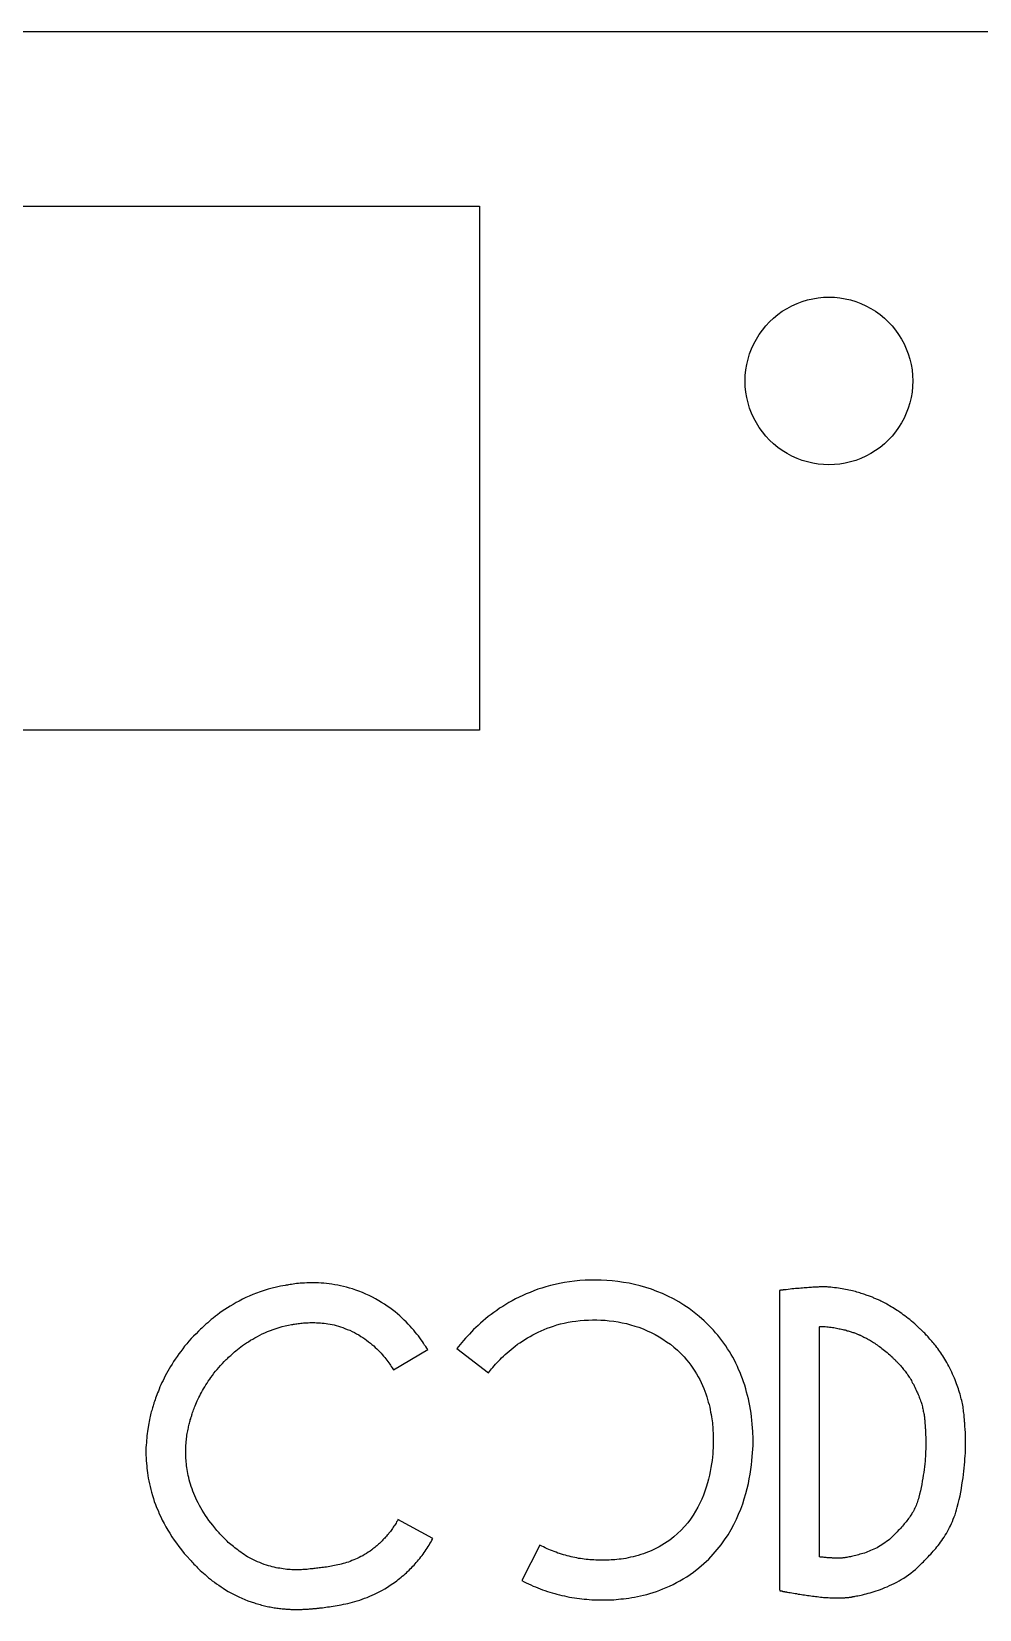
# Model space of a CAD drawing. Extents: x 22 to 393, y -202 to -22.
# Drawn here: x 358.58 to 372.15, y -44.73 to -22.15 of the extents above; entities that cross this region are included whole.
import ezdxf

# ---------------------------------------------------------------- set-up
doc = ezdxf.new("R2010")
doc.units = 0
doc.layers.get('0').update_dxf_attribs({"linetype": 'CONTINUOUS'})

msp = doc.modelspace()

# ---------------------------------------------------------------- linework, layer by layer
at = {"color": 7}
for points in [[(27.49804, -22.147459), (387.49986, -22.147459)], [(304.99812, -24.646819), (364.998, -24.646819)], [(364.998, -24.646819), (364.998, -32.147439)], [(364.998, -32.147439), (304.99812, -32.147439)], [(362.21162, -40.095099), (362.14812, -40.105259), (362.08716, -40.120499), (362.0262, -40.133199), (361.96778, -40.150979), (361.9119, -40.168759), (361.85602, -40.186539), (361.80268, -40.206859), (361.74934, -40.227179), (361.69854, -40.247499), (361.65028, -40.270359), (361.60202, -40.293219), (361.5563, -40.318619), (361.51058, -40.341479), (361.4674, -40.366879), (361.42676, -40.389739), (361.38866, -40.415139), (361.35056, -40.440539), (361.31246, -40.465939), (361.27944, -40.488799), (361.24388, -40.514199), (361.2134, -40.537059), (361.18292, -40.562459), (361.15498, -40.585319), (361.12958, -40.608179), (361.10418, -40.628499), (361.07878, -40.648819), (361.05846, -40.669139), (361.03814, -40.686919), (361.02036, -40.704699), (361.00258, -40.722479), (360.98734, -40.735179), (360.9721, -40.750419)], [(363.26826, -40.178919), (363.22508, -40.161139), (363.17936, -40.145899), (363.13618, -40.133199), (363.093, -40.120499), (363.04982, -40.110339), (363.00664, -40.100179), (362.966, -40.092559), (362.92282, -40.084939), (362.88218, -40.077319), (362.84408, -40.072239), (362.80344, -40.067159), (362.76534, -40.064619), (362.72724, -40.062079), (362.69168, -40.059539), (362.65358, -40.059539), (362.62056, -40.056999), (362.585, -40.056999), (362.55198, -40.059539), (362.5215, -40.059539), (362.48848, -40.062079), (362.46054, -40.062079), (362.43006, -40.064619), (362.40212, -40.067159), (362.37672, -40.069699), (362.35132, -40.074779), (362.32592, -40.077319), (362.30306, -40.079859), (362.28274, -40.082399), (362.26242, -40.084939), (362.24464, -40.090019), (362.22686, -40.092559), (362.21162, -40.095099)], [(364.25378, -41.014579), (364.24108, -40.994259), (364.22584, -40.971399), (364.2106, -40.948539), (364.19536, -40.923139), (364.17758, -40.897739), (364.1598, -40.872339), (364.14202, -40.846939), (364.1217, -40.818999), (364.09884, -40.791059), (364.07598, -40.763119), (364.05312, -40.735179), (364.02772, -40.707239), (364.00232, -40.676759), (363.97438, -40.648819), (363.94644, -40.618339), (363.91596, -40.590399), (363.88548, -40.559919), (363.855, -40.531979), (363.81944, -40.504039), (363.78642, -40.473559), (363.75086, -40.445619), (363.71276, -40.417679), (363.67466, -40.392279), (363.63402, -40.364339), (363.59338, -40.338939), (363.55274, -40.313539), (363.50702, -40.288139), (363.46384, -40.262739), (363.41558, -40.239879), (363.36986, -40.219559), (363.31906, -40.196699), (363.26826, -40.178919)], [(365.94542, -40.115419), (365.887, -40.133199), (365.83112, -40.150979), (365.77524, -40.171299), (365.71936, -40.194159), (365.66602, -40.214479), (365.61522, -40.237339), (365.56442, -40.262739), (365.51362, -40.288139), (365.46536, -40.313539), (365.4171, -40.338939), (365.37138, -40.366879), (365.3282, -40.394819), (365.28248, -40.422759), (365.24184, -40.453239), (365.19866, -40.481179), (365.16056, -40.511659), (365.11992, -40.542139), (365.08182, -40.572619), (365.04626, -40.603099), (365.0107, -40.633579), (364.97768, -40.666599), (364.94212, -40.697079), (364.91164, -40.727559), (364.88116, -40.760579), (364.85068, -40.791059), (364.82274, -40.821539), (364.7948, -40.852019), (364.76686, -40.882499), (364.74146, -40.912979), (364.7186, -40.940919), (364.6932, -40.971399), (364.67288, -40.999339)], [(368.34572, -40.737719), (368.27968, -40.666599), (368.2111, -40.600559), (368.13998, -40.539599), (368.06886, -40.481179), (367.99774, -40.427839), (367.92154, -40.377039), (367.84788, -40.331319), (367.77168, -40.288139), (367.69294, -40.250039), (367.6142, -40.211939), (367.53546, -40.181459), (367.45672, -40.150979), (367.37798, -40.125579), (367.2967, -40.102719), (367.21542, -40.082399), (367.13668, -40.064619), (367.0554, -40.051919), (366.97666, -40.039219), (366.89538, -40.031599), (366.81664, -40.023979), (366.7379, -40.021439), (366.65916, -40.018899), (366.58296, -40.018899), (366.50676, -40.021439), (366.43056, -40.026519), (366.3569, -40.034139), (366.28578, -40.044299), (366.21466, -40.054459), (366.14354, -40.067159), (366.0775, -40.082399), (366.01146, -40.097639), (365.94542, -40.115419)], [(369.99672, -40.117959), (369.98656, -40.117959), (369.97386, -40.115419), (369.96116, -40.115419), (369.94846, -40.115419), (369.93576, -40.115419), (369.92306, -40.115419), (369.90782, -40.115419), (369.89258, -40.115419), (369.87734, -40.115419), (369.85956, -40.115419), (369.84432, -40.117959), (369.82654, -40.117959), (369.80876, -40.117959), (369.79098, -40.120499), (369.77066, -40.120499), (369.75034, -40.123039), (369.73002, -40.123039), (369.7097, -40.125579), (369.68938, -40.128119), (369.66652, -40.128119), (369.64366, -40.130659), (369.6208, -40.133199), (369.59794, -40.135739), (369.57254, -40.138279), (369.54714, -40.138279), (369.52174, -40.140819), (369.49634, -40.143359), (369.4684, -40.145899), (369.443, -40.148439), (369.41506, -40.153519), (369.38712, -40.156059), (369.35664, -40.158599), (369.3541, -40.158599), (369.35156, -40.158599), (369.34902, -40.158599), (369.34394, -40.158599), (369.3414, -40.161139), (369.33886, -40.161139), (369.33632, -40.161139), (369.33378, -40.161139), (369.33124, -40.161139), (369.3287, -40.161139), (369.32616, -40.161139), (369.32616, -40.161139), (369.32362, -40.163679), (369.32108, -40.163679), (369.31854, -40.163679), (369.316, -40.163679), (369.316, -40.163679), (369.31346, -40.163679), (369.31092, -40.163679), (369.31092, -40.163679), (369.30838, -40.163679), (369.30584, -40.163679), (369.30584, -40.163679), (369.3033, -40.166219), (369.3033, -40.166219), (369.30076, -40.166219), (369.30076, -40.166219), (369.29822, -40.166219), (369.29568, -40.166219), (369.29568, -40.166219), (369.29314, -40.166219), (369.29314, -40.166219)], [(369.29314, -40.166219), (369.29314, -40.371959)], [(370.65712, -40.280519), (370.64442, -40.275439), (370.63426, -40.270359), (370.62156, -40.265279), (370.60886, -40.260199), (370.59362, -40.255119), (370.58092, -40.250039), (370.56568, -40.242419), (370.5479, -40.237339), (370.53266, -40.232259), (370.51488, -40.227179), (370.4971, -40.219559), (370.47932, -40.214479), (370.459, -40.209399), (370.44122, -40.201779), (370.4209, -40.196699), (370.40058, -40.191619), (370.37772, -40.183999), (370.3574, -40.178919), (370.33454, -40.173839), (370.31168, -40.168759), (370.28628, -40.163679), (370.26342, -40.158599), (370.23802, -40.153519), (370.21262, -40.148439), (370.18722, -40.143359), (370.16182, -40.138279), (370.13642, -40.135739), (370.10848, -40.130659), (370.08054, -40.128119), (370.0526, -40.123039), (370.02466, -40.120499), (369.99672, -40.117959)], [(369.29314, -40.371959), (369.29314, -44.448659)], [(371.30228, -40.714859), (371.27688, -40.691999), (371.25148, -40.669139), (371.22862, -40.646279), (371.20322, -40.625959), (371.18036, -40.605639), (371.1575, -40.585319), (371.1321, -40.567539), (371.10924, -40.549759), (371.08638, -40.531979), (371.06352, -40.514199), (371.04066, -40.498959), (371.0178, -40.481179), (370.99494, -40.465939), (370.97462, -40.453239), (370.95176, -40.437999), (370.93144, -40.425299), (370.90858, -40.412599), (370.88826, -40.399899), (370.86794, -40.387199), (370.85016, -40.377039), (370.82984, -40.364339), (370.81206, -40.354179), (370.79428, -40.346559), (370.7765, -40.336399), (370.75872, -40.326239), (370.74094, -40.318619), (370.7257, -40.310999), (370.71046, -40.303379), (370.69522, -40.298299), (370.68252, -40.290679), (370.66982, -40.285599), (370.65712, -40.280519)], [(361.36834, -41.156819), (361.38104, -41.146659), (361.3912, -41.136499), (361.4039, -41.123799), (361.41914, -41.108559), (361.43438, -41.095859), (361.45216, -41.080619), (361.46994, -41.065379), (361.48772, -41.047599), (361.50804, -41.029819), (361.5309, -41.012039), (361.55376, -40.994259), (361.57916, -40.976479), (361.60456, -40.956159), (361.62996, -40.938379), (361.6579, -40.918059), (361.68584, -40.900279), (361.71632, -40.879959), (361.74934, -40.862179), (361.77982, -40.844399), (361.81538, -40.824079), (361.8484, -40.806299), (361.88396, -40.788519), (361.92206, -40.773279), (361.96016, -40.755499), (362.0008, -40.740259), (362.04144, -40.725019), (362.08208, -40.709779), (362.12526, -40.697079), (362.16844, -40.684379), (362.21416, -40.674219), (362.25988, -40.664059), (362.3056, -40.653899)], [(362.3056, -40.653899), (362.32084, -40.653899), (362.33354, -40.651359), (362.34878, -40.648819), (362.36656, -40.646279), (362.3818, -40.643739), (362.39958, -40.641199), (362.41736, -40.638659), (362.43768, -40.636119), (362.45546, -40.633579), (362.47578, -40.631039), (362.49864, -40.631039), (362.51896, -40.628499), (362.54182, -40.628499), (362.56468, -40.625959), (362.59008, -40.625959), (362.61294, -40.625959), (362.63834, -40.625959), (362.66374, -40.628499), (362.68914, -40.628499), (362.71708, -40.631039), (362.74248, -40.633579), (362.77042, -40.636119), (362.79836, -40.641199), (362.8263, -40.643739), (362.85678, -40.648819), (362.88472, -40.656439), (362.9152, -40.661519), (362.94568, -40.669139), (362.97616, -40.679299), (363.00664, -40.686919), (363.03712, -40.699619), (363.0676, -40.709779)], [(366.10544, -40.661519), (366.15624, -40.646279), (366.20958, -40.633579), (366.26546, -40.623419), (366.32134, -40.613259), (366.37722, -40.605639), (366.43564, -40.598019), (366.49406, -40.592939), (366.55502, -40.590399), (366.61344, -40.587859), (366.6744, -40.587859), (366.73536, -40.590399), (366.79378, -40.592939), (366.85474, -40.600559), (366.91824, -40.608179), (366.9792, -40.615799), (367.04016, -40.628499), (367.09858, -40.641199), (367.15954, -40.658979), (367.2205, -40.676759), (367.27892, -40.694539), (367.33988, -40.717399), (367.3983, -40.742799), (367.45418, -40.768199), (367.5126, -40.798679), (367.56848, -40.829159), (367.62182, -40.862179), (367.67516, -40.900279), (367.7285, -40.938379), (367.7793, -40.979019), (367.8301, -41.022199), (367.87836, -41.070459), (367.92408, -41.118719)], [(360.9721, -40.750419), (360.93654, -40.785979), (360.90098, -40.821539), (360.86796, -40.857099), (360.83494, -40.895199), (360.80446, -40.930759), (360.77398, -40.966319), (360.74604, -41.004419), (360.7181, -41.039979), (360.69016, -41.075539), (360.66476, -41.113639), (360.63936, -41.149199), (360.6165, -41.184759), (360.59364, -41.220319), (360.57332, -41.255879), (360.553, -41.288899), (360.53268, -41.324459), (360.5149, -41.357479), (360.49712, -41.390499), (360.47934, -41.423519), (360.4641, -41.456539), (360.44886, -41.487019), (360.43362, -41.517499), (360.42092, -41.547979), (360.40822, -41.578459), (360.39806, -41.606399), (360.38536, -41.634339), (360.3752, -41.659739), (360.36758, -41.685139), (360.35742, -41.710539), (360.3498, -41.733399), (360.34218, -41.756259), (360.33456, -41.776579)], [(363.0676, -40.709779), (363.10316, -40.725019), (363.13872, -40.737719), (363.17174, -40.752959), (363.20476, -40.770739), (363.23524, -40.788519), (363.26826, -40.803759), (363.2962, -40.824079), (363.32668, -40.841859), (363.35462, -40.859639), (363.38002, -40.879959), (363.40796, -40.900279), (363.43336, -40.920599), (363.45622, -40.940919), (363.48162, -40.961239), (363.50194, -40.981559), (363.5248, -41.001879), (363.54512, -41.022199), (363.56544, -41.042519), (363.58576, -41.062839), (363.60354, -41.085699), (363.62132, -41.106019), (363.6391, -41.126339), (363.65434, -41.144119), (363.66958, -41.164439), (363.68482, -41.184759), (363.69752, -41.202539), (363.71022, -41.220319), (363.72292, -41.238099), (363.73308, -41.255879), (363.74578, -41.273659), (363.75594, -41.288899), (363.76356, -41.304139), (364.25378, -41.014579)], [(365.12246, -41.347319), (365.1377, -41.326999), (365.15294, -41.309219), (365.16818, -41.288899), (365.18596, -41.268579), (365.20628, -41.245719), (365.22406, -41.222859), (365.24438, -41.202539), (365.26724, -41.179679), (365.2901, -41.154279), (365.31296, -41.131419), (365.33836, -41.108559), (365.36376, -41.083159), (365.3917, -41.060299), (365.41964, -41.034899), (365.44758, -41.012039), (365.47806, -40.986639), (365.50854, -40.963779), (365.54156, -40.938379), (365.57458, -40.915519), (365.61014, -40.892659), (365.64316, -40.869799), (365.68126, -40.846939), (365.71936, -40.824079), (365.75746, -40.803759), (365.79556, -40.783439), (365.8362, -40.763119), (365.87938, -40.742799), (365.92256, -40.725019), (365.96574, -40.707239), (366.01146, -40.691999), (366.05718, -40.676759), (366.10544, -40.661519)], [(368.9096, -42.188059), (368.90452, -42.134719), (368.90198, -42.078839), (368.8969, -42.025499), (368.88928, -41.974699), (368.8842, -41.921359), (368.87404, -41.870559), (368.86642, -41.819759), (368.85626, -41.768959), (368.8461, -41.718159), (368.8334, -41.669899), (368.8207, -41.621639), (368.808, -41.573379), (368.79276, -41.525119), (368.77752, -41.476859), (368.76228, -41.431139), (368.7445, -41.385419), (368.72672, -41.339699), (368.7064, -41.296519), (368.68862, -41.253339), (368.66576, -41.207619), (368.64544, -41.166979), (368.62258, -41.123799), (368.59972, -41.083159), (368.57432, -41.042519), (368.54892, -41.001879), (368.52352, -40.961239), (368.49558, -40.923139), (368.46764, -40.885039), (368.43716, -40.846939), (368.40668, -40.808839), (368.3762, -40.773279), (368.34572, -40.737719)], [(369.8621, -40.686919), (369.86718, -40.684379), (369.86972, -40.684379), (369.87226, -40.684379), (369.87734, -40.684379), (369.87988, -40.684379), (369.88242, -40.684379), (369.8875, -40.684379), (369.89004, -40.684379), (369.89258, -40.684379), (369.89512, -40.684379), (369.9002, -40.684379), (369.90274, -40.684379), (369.90528, -40.684379), (369.90782, -40.684379), (369.91036, -40.684379), (369.9129, -40.684379), (369.91544, -40.684379), (369.91798, -40.684379), (369.92052, -40.684379), (369.92306, -40.684379), (369.9256, -40.684379), (369.92814, -40.684379), (369.93068, -40.684379), (369.93322, -40.684379), (369.93576, -40.684379), (369.93576, -40.684379), (369.9383, -40.684379), (369.94084, -40.684379), (369.94084, -40.684379), (369.94338, -40.684379), (369.94592, -40.684379), (369.94592, -40.684379)], [(369.8621, -43.981299), (369.8621, -40.686919)], [(369.94592, -40.684379), (369.96878, -40.686919), (369.9891, -40.689459), (370.00942, -40.691999), (370.02974, -40.694539), (370.05006, -40.697079), (370.07038, -40.699619), (370.08816, -40.702159), (370.10848, -40.707239), (370.12626, -40.709779), (370.14404, -40.714859), (370.16182, -40.717399), (370.1796, -40.722479), (370.19738, -40.725019), (370.21262, -40.730099), (370.2304, -40.732639), (370.24564, -40.737719), (370.26088, -40.742799), (370.27612, -40.745339), (370.28882, -40.750419), (370.30406, -40.755499), (370.31676, -40.758039), (370.32946, -40.763119), (370.34216, -40.768199), (370.35486, -40.770739), (370.36502, -40.775819), (370.37772, -40.780899), (370.38788, -40.783439), (370.39804, -40.788519), (370.4082, -40.791059), (370.41582, -40.796139), (370.42598, -40.798679), (370.4336, -40.801219)], [(370.4336, -40.801219), (370.44122, -40.806299), (370.44884, -40.808839), (370.45646, -40.813919), (370.46662, -40.816459), (370.47678, -40.821539), (370.48694, -40.826619), (370.49964, -40.834239), (370.5098, -40.839319), (370.5225, -40.846939), (370.5352, -40.852019), (370.55044, -40.859639), (370.56314, -40.867259), (370.57838, -40.874879), (370.59362, -40.885039), (370.60886, -40.892659), (370.6241, -40.902819), (370.63934, -40.912979), (370.65458, -40.923139), (370.67236, -40.935839), (370.69014, -40.945999), (370.70538, -40.958699), (370.72316, -40.971399), (370.74094, -40.984099), (370.75872, -40.996799), (370.7765, -41.012039), (370.79682, -41.024739), (370.8146, -41.039979), (370.83238, -41.055219), (370.85016, -41.072999), (370.87048, -41.088239), (370.88826, -41.106019), (370.90858, -41.123799)], [(371.71376, -41.250799), (371.70106, -41.225399), (371.68582, -41.199999), (371.67312, -41.174599), (371.65788, -41.151739), (371.64518, -41.126339), (371.62994, -41.103479), (371.6147, -41.083159), (371.602, -41.060299), (371.58676, -41.039979), (371.57152, -41.019659), (371.55882, -40.999339), (371.54358, -40.981559), (371.52834, -40.961239), (371.51564, -40.943459), (371.5004, -40.925679), (371.4877, -40.910439), (371.47246, -40.892659), (371.45976, -40.877419), (371.44452, -40.862179), (371.43182, -40.846939), (371.41912, -40.831699), (371.40642, -40.818999), (371.39372, -40.806299), (371.38356, -40.793599), (371.37086, -40.780899), (371.35816, -40.770739), (371.348, -40.760579), (371.33784, -40.750419), (371.32768, -40.740259), (371.31752, -40.730099), (371.3099, -40.722479), (371.30228, -40.714859)], [(364.67288, -40.999339), (365.12246, -41.347319)], [(360.87812, -41.949299), (360.8832, -41.931519), (360.88828, -41.913739), (360.8959, -41.895959), (360.90098, -41.878179), (360.9086, -41.857859), (360.91622, -41.837539), (360.92638, -41.817219), (360.934, -41.794359), (360.94416, -41.771499), (360.95432, -41.748639), (360.96448, -41.725779), (360.97718, -41.700379), (360.98988, -41.677519), (361.00258, -41.652119), (361.01528, -41.626719), (361.03052, -41.601319), (361.04576, -41.573379), (361.061, -41.547979), (361.07624, -41.520039), (361.09402, -41.492099), (361.1118, -41.464159), (361.13212, -41.438759), (361.1499, -41.410819), (361.17276, -41.382879), (361.19308, -41.352399), (361.21594, -41.324459), (361.2388, -41.296519), (361.2642, -41.268579), (361.28706, -41.240639), (361.315, -41.212699), (361.3404, -41.184759), (361.36834, -41.156819)], [(367.92408, -41.118719), (367.95964, -41.159359), (367.99266, -41.197459), (368.02314, -41.238099), (368.05108, -41.281279), (368.07902, -41.321919), (368.10442, -41.362559), (368.12728, -41.403199), (368.15014, -41.443839), (368.17046, -41.487019), (368.18824, -41.527659), (368.20602, -41.568299), (368.22126, -41.606399), (368.2365, -41.647039), (368.2492, -41.687679), (368.2619, -41.725779), (368.27206, -41.763879), (368.28222, -41.801979), (368.29238, -41.837539), (368.3, -41.873099), (368.30508, -41.908659), (368.3127, -41.941679), (368.31778, -41.974699), (368.32286, -42.005179), (368.3254, -42.035659), (368.33048, -42.063599), (368.33302, -42.091539), (368.33556, -42.116939), (368.33556, -42.139799), (368.3381, -42.162659), (368.3381, -42.182979), (368.34064, -42.200759), (368.34064, -42.218539)], [(370.90858, -41.123799), (370.91366, -41.131419), (370.92128, -41.139039), (370.9289, -41.146659), (370.93906, -41.154279), (370.94668, -41.161899), (370.9543, -41.169519), (370.96446, -41.179679), (370.97208, -41.187299), (370.98224, -41.197459), (370.98986, -41.207619), (371.00002, -41.217779), (371.01018, -41.227939), (371.0178, -41.238099), (371.02796, -41.248259), (371.03812, -41.260959), (371.04828, -41.271119), (371.05844, -41.283819), (371.0686, -41.296519), (371.07876, -41.309219), (371.08892, -41.321919), (371.09908, -41.334619), (371.10924, -41.349859), (371.1194, -41.362559), (371.12956, -41.377799), (371.13972, -41.393039), (371.14988, -41.408279), (371.16004, -41.423519), (371.1702, -41.441299), (371.18036, -41.456539), (371.18798, -41.474319), (371.19814, -41.492099), (371.2083, -41.509879)], [(371.94236, -42.030579), (371.93982, -42.007719), (371.93728, -41.987399), (371.93474, -41.964539), (371.93474, -41.941679), (371.9322, -41.921359), (371.92712, -41.898499), (371.92458, -41.878179), (371.92204, -41.855319), (371.9195, -41.832459), (371.91442, -41.809599), (371.90934, -41.786739), (371.9068, -41.766419), (371.90172, -41.743559), (371.8941, -41.720699), (371.88902, -41.697839), (371.88394, -41.672439), (371.87632, -41.649579), (371.8687, -41.626719), (371.86108, -41.601319), (371.85346, -41.575919), (371.84584, -41.553059), (371.83568, -41.527659), (371.82806, -41.502259), (371.8179, -41.474319), (371.8052, -41.448919), (371.79504, -41.420979), (371.78234, -41.395579), (371.76964, -41.367639), (371.75694, -41.337159), (371.74424, -41.309219), (371.729, -41.281279), (371.71376, -41.250799)], [(371.2083, -41.509879), (371.21846, -41.532739), (371.22862, -41.553059), (371.23878, -41.575919), (371.24894, -41.596239), (371.2591, -41.616559), (371.26672, -41.634339), (371.27688, -41.654659), (371.2845, -41.674979), (371.29212, -41.692759), (371.2972, -41.710539), (371.30482, -41.728319), (371.3099, -41.746099), (371.31752, -41.763879), (371.3226, -41.781659), (371.32768, -41.796899), (371.33276, -41.814679), (371.33784, -41.832459), (371.34038, -41.847699), (371.34546, -41.862939), (371.348, -41.880719), (371.35054, -41.895959), (371.35562, -41.911199), (371.35816, -41.928979), (371.3607, -41.944219), (371.36324, -41.959459), (371.36578, -41.974699), (371.36578, -41.992479), (371.36832, -42.007719), (371.37086, -42.022959), (371.37086, -42.038199), (371.3734, -42.055979), (371.3734, -42.071219)], [(360.33456, -41.776579), (360.33202, -41.789279), (360.32694, -41.801979), (360.32186, -41.817219), (360.31932, -41.832459), (360.31424, -41.847699), (360.30916, -41.865479), (360.30408, -41.885799), (360.29646, -41.903579), (360.29138, -41.923899), (360.2863, -41.946759), (360.28122, -41.969619), (360.27614, -41.992479), (360.27106, -42.017879), (360.26598, -42.043279), (360.2609, -42.071219), (360.25582, -42.096619), (360.25074, -42.127099), (360.24566, -42.155039), (360.24058, -42.185519), (360.23804, -42.215999), (360.23296, -42.246479), (360.23042, -42.279499), (360.22788, -42.312519), (360.22534, -42.345539), (360.2228, -42.381099), (360.22026, -42.416659), (360.22026, -42.452219), (360.22026, -42.487779), (360.22026, -42.525879), (360.2228, -42.563979), (360.2228, -42.602079), (360.22534, -42.642719)], [(360.7943, -42.599539), (360.79176, -42.569059), (360.78922, -42.541119), (360.78922, -42.513179), (360.78922, -42.485239), (360.78922, -42.459839), (360.78922, -42.431899), (360.79176, -42.406499), (360.79176, -42.381099), (360.7943, -42.355699), (360.79684, -42.330299), (360.79938, -42.307439), (360.80192, -42.284579), (360.80446, -42.261719), (360.807, -42.238859), (360.81208, -42.215999), (360.81462, -42.195679), (360.8197, -42.175359), (360.82224, -42.155039), (360.82732, -42.134719), (360.82986, -42.116939), (360.83494, -42.099159), (360.84002, -42.081379), (360.84256, -42.066139), (360.84764, -42.048359), (360.85272, -42.033119), (360.85526, -42.020419), (360.86034, -42.005179), (360.86288, -41.992479), (360.86796, -41.979779), (360.8705, -41.969619), (360.87558, -41.956919), (360.87812, -41.949299)], [(368.34064, -42.218539), (368.34318, -42.236319), (368.34318, -42.259179), (368.34318, -42.284579), (368.34318, -42.312519), (368.34318, -42.345539), (368.34318, -42.381099), (368.34064, -42.419199), (368.3381, -42.462379), (368.33556, -42.505559), (368.33048, -42.551279), (368.3254, -42.599539), (368.31778, -42.650339), (368.31016, -42.703679), (368.3, -42.757019), (368.2873, -42.810359), (368.2746, -42.866239), (368.25936, -42.922119), (368.24158, -42.980539), (368.2238, -43.038959), (368.20094, -43.097379), (368.17808, -43.155799), (368.15014, -43.211679), (368.1222, -43.270099), (368.08918, -43.328519), (368.05362, -43.384399), (368.01806, -43.440279), (367.97742, -43.493619), (367.9317, -43.546959), (367.88344, -43.597759), (367.83264, -43.646019), (367.7793, -43.694279), (367.72088, -43.739999)], [(368.0587, -44.197199), (368.1349, -44.138779), (368.20856, -44.075279), (368.27714, -44.011779), (368.34064, -43.943199), (368.39906, -43.877159), (368.45494, -43.806039), (368.50574, -43.734919), (368.554, -43.663799), (368.59718, -43.590139), (368.63782, -43.516479), (368.67338, -43.442819), (368.7064, -43.369159), (368.73688, -43.295499), (368.76482, -43.221839), (368.78768, -43.148179), (368.81054, -43.074519), (368.82832, -43.003399), (368.8461, -42.932279), (368.8588, -42.863699), (368.8715, -42.795119), (368.88166, -42.731619), (368.89182, -42.665579), (368.8969, -42.604619), (368.90198, -42.546199), (368.90706, -42.490319), (368.9096, -42.436979), (368.91214, -42.386179), (368.91214, -42.337919), (368.91214, -42.294739), (368.91214, -42.256639), (368.9096, -42.221079), (368.9096, -42.188059)], [(371.37594, -42.094079), (371.37594, -42.106779), (371.37848, -42.119479), (371.37848, -42.137259), (371.38102, -42.155039), (371.38102, -42.172819), (371.38356, -42.193139), (371.38356, -42.215999), (371.38356, -42.238859), (371.3861, -42.264259), (371.3861, -42.289659), (371.3861, -42.317599), (371.3861, -42.345539), (371.3861, -42.373479), (371.3861, -42.406499), (371.3861, -42.436979), (371.38356, -42.469999), (371.38356, -42.505559), (371.38102, -42.538579), (371.37848, -42.576679), (371.37594, -42.612239), (371.37086, -42.650339), (371.36832, -42.690979), (371.36324, -42.731619), (371.35816, -42.772259), (371.35054, -42.812899), (371.34292, -42.856079), (371.3353, -42.899259), (371.32768, -42.944979), (371.32006, -42.988159), (371.3099, -43.033879), (371.2972, -43.082139), (371.28704, -43.127859)], [(371.3353, -44.067659), (371.35308, -44.049879), (371.36832, -44.032099), (371.3861, -44.014319), (371.40388, -43.996539), (371.42166, -43.978759), (371.43944, -43.958439), (371.45722, -43.940659), (371.475, -43.920339), (371.49278, -43.900019), (371.51056, -43.879699), (371.52834, -43.859379), (371.54612, -43.836519), (371.5639, -43.816199), (371.58168, -43.793339), (371.59692, -43.770479), (371.6147, -43.745079), (371.63248, -43.722219), (371.64772, -43.696819), (371.6655, -43.671419), (371.68074, -43.646019), (371.69598, -43.618079), (371.71122, -43.590139), (371.72646, -43.562199), (371.7417, -43.534259), (371.7544, -43.503779), (371.7671, -43.473299), (371.7798, -43.440279), (371.7925, -43.409799), (371.8052, -43.376779), (371.81536, -43.341219), (371.82552, -43.308199), (371.83568, -43.270099), (371.85092, -43.216759), (371.86362, -43.160879), (371.87632, -43.107539), (371.88648, -43.054199), (371.89664, -43.000859), (371.90426, -42.950059), (371.91188, -42.899259), (371.9195, -42.850999), (371.92712, -42.802739), (371.9322, -42.754479), (371.93728, -42.708759), (371.94236, -42.663039), (371.9449, -42.619859), (371.94744, -42.576679), (371.94998, -42.533499), (371.95252, -42.495399), (371.95252, -42.454759), (371.95506, -42.416659), (371.95506, -42.381099), (371.95506, -42.345539), (371.95506, -42.312519), (371.95506, -42.279499), (371.95506, -42.249019), (371.95252, -42.221079), (371.95252, -42.193139), (371.94998, -42.167739), (371.94998, -42.144879), (371.94744, -42.122019), (371.94744, -42.099159), (371.9449, -42.081379), (371.9449, -42.063599), (371.94236, -42.048359)], [(371.3734, -42.071219), (371.37594, -42.094079)], [(371.94236, -42.048359), (371.94236, -42.030579)], [(360.22534, -42.642719), (360.23042, -42.675739), (360.23296, -42.708759), (360.23804, -42.744319), (360.24058, -42.779879), (360.2482, -42.817979), (360.25328, -42.856079), (360.2609, -42.894179), (360.26852, -42.934819), (360.27868, -42.975459), (360.28884, -43.016099), (360.299, -43.056739), (360.3117, -43.099919), (360.32694, -43.143099), (360.33964, -43.186279), (360.35742, -43.229459), (360.37266, -43.275179), (360.39298, -43.318359), (360.41076, -43.364079), (360.43362, -43.409799), (360.45394, -43.455519), (360.47934, -43.503779), (360.50474, -43.549499), (360.53268, -43.597759), (360.56062, -43.643479), (360.5911, -43.691739), (360.62158, -43.739999), (360.65714, -43.785719), (360.6927, -43.833979), (360.72826, -43.882239), (360.7689, -43.930499), (360.80954, -43.976219), (360.85272, -44.024479)], [(361.26928, -43.638399), (361.23626, -43.602839), (361.20578, -43.567279), (361.1753, -43.529179), (361.14736, -43.493619), (361.11942, -43.458059), (361.09402, -43.422499), (361.07116, -43.386939), (361.0483, -43.348839), (361.02544, -43.313279), (361.00512, -43.277719), (360.9848, -43.244699), (360.96702, -43.209139), (360.94924, -43.173579), (360.934, -43.138019), (360.91876, -43.104999), (360.90606, -43.071979), (360.89082, -43.038959), (360.88066, -43.005939), (360.86796, -42.972919), (360.8578, -42.939899), (360.85018, -42.909419), (360.84002, -42.876399), (360.8324, -42.845919), (360.82478, -42.815439), (360.8197, -42.787499), (360.81462, -42.757019), (360.80954, -42.729079), (360.80446, -42.701139), (360.80192, -42.675739), (360.79938, -42.647799), (360.7943, -42.622399), (360.7943, -42.599539)], [(371.28704, -43.127859), (371.27942, -43.148179), (371.27434, -43.168499), (371.26672, -43.188819), (371.26164, -43.209139), (371.25402, -43.226919), (371.2464, -43.244699), (371.23878, -43.262479), (371.23116, -43.282799), (371.221, -43.298039), (371.21338, -43.315819), (371.20322, -43.333599), (371.19306, -43.348839), (371.18544, -43.366619), (371.17274, -43.381859), (371.16258, -43.399639), (371.15242, -43.414879), (371.13972, -43.430119), (371.12956, -43.445359), (371.11686, -43.463139), (371.10416, -43.478379), (371.09146, -43.493619), (371.07876, -43.508859), (371.06606, -43.524099), (371.05082, -43.539339), (371.03812, -43.554579), (371.02288, -43.572359), (371.00764, -43.587599), (370.9924, -43.602839), (370.97716, -43.620619), (370.96192, -43.635859), (370.94414, -43.653639), (370.9289, -43.668879)], [(363.82706, -43.447899), (363.81944, -43.463139), (363.80928, -43.480919), (363.80166, -43.496159), (363.7915, -43.511399), (363.78134, -43.526639), (363.77118, -43.541879), (363.76102, -43.557119), (363.75086, -43.572359), (363.7407, -43.587599), (363.73054, -43.602839), (363.72038, -43.615539), (363.70768, -43.630779), (363.69752, -43.643479), (363.68736, -43.658719), (363.67466, -43.671419), (363.66196, -43.686659), (363.6518, -43.699359), (363.6391, -43.712059), (363.6264, -43.724759), (363.6137, -43.737459), (363.60354, -43.750159), (363.59084, -43.762859), (363.57814, -43.775559), (363.5629, -43.788259), (363.5502, -43.800959), (363.5375, -43.811119), (363.5248, -43.823819), (363.50956, -43.833979), (363.49686, -43.846679), (363.48416, -43.856839), (363.46892, -43.866999), (363.45368, -43.879699)], [(364.32744, -43.719679), (363.82706, -43.447899)], [(361.94746, -44.098139), (361.91444, -44.087979), (361.88142, -44.075279), (361.8484, -44.062579), (361.81792, -44.049879), (361.78998, -44.037179), (361.7595, -44.021939), (361.73156, -44.009239), (361.70362, -43.993999), (361.67568, -43.978759), (361.65028, -43.963519), (361.62488, -43.948279), (361.60202, -43.930499), (361.57916, -43.915259), (361.5563, -43.900019), (361.53344, -43.882239), (361.51312, -43.866999), (361.49026, -43.851759), (361.47248, -43.833979), (361.45216, -43.818739), (361.43438, -43.803499), (361.4166, -43.788259), (361.39882, -43.773019), (361.38358, -43.757779), (361.36834, -43.742539), (361.3531, -43.727299), (361.3404, -43.712059), (361.32516, -43.699359), (361.31246, -43.686659), (361.3023, -43.673959), (361.2896, -43.661259), (361.27944, -43.651099), (361.26928, -43.638399)], [(363.7915, -44.336899), (363.81182, -44.321659), (363.83214, -44.306419), (363.85246, -44.291179), (363.87278, -44.273399), (363.89056, -44.258159), (363.91088, -44.240379), (363.9312, -44.225139), (363.94898, -44.207359), (363.96676, -44.189579), (363.98708, -44.171799), (364.00486, -44.154019), (364.02264, -44.136239), (364.04042, -44.115919), (364.0582, -44.098139), (364.07344, -44.080359), (364.09122, -44.060039), (364.109, -44.042259), (364.12424, -44.021939), (364.13948, -44.001619), (364.15726, -43.981299), (364.1725, -43.960979), (364.18774, -43.940659), (364.20298, -43.920339), (364.21822, -43.897479), (364.23092, -43.877159), (364.24616, -43.854299), (364.2614, -43.833979), (364.2741, -43.811119), (364.2868, -43.788259), (364.30204, -43.765399), (364.31474, -43.742539), (364.32744, -43.719679)], [(365.8616, -43.813659), (365.59998, -44.319119)], [(366.71504, -44.027019), (366.6871, -44.027019), (366.65916, -44.027019), (366.63122, -44.024479), (366.60582, -44.024479), (366.57788, -44.021939), (366.54994, -44.019399), (366.522, -44.016859), (366.49406, -44.014319), (366.46866, -44.009239), (366.44072, -44.004159), (366.41278, -44.001619), (366.38738, -43.996539), (366.35944, -43.991459), (366.3315, -43.983839), (366.3061, -43.978759), (366.27816, -43.971139), (366.25022, -43.966059), (366.22482, -43.958439), (366.19688, -43.950819), (366.17148, -43.943199), (366.14354, -43.933039), (366.11814, -43.925419), (366.09274, -43.915259), (366.0648, -43.905099), (366.0394, -43.894939), (366.014, -43.884779), (365.9886, -43.874619), (365.9632, -43.864459), (365.9378, -43.851759), (365.9124, -43.839059), (365.887, -43.826359), (365.8616, -43.813659)], [(367.72088, -43.739999), (367.68278, -43.765399), (367.64468, -43.790799), (367.60658, -43.813659), (367.56848, -43.836519), (367.53038, -43.856839), (367.49228, -43.874619), (367.45418, -43.892399), (367.41608, -43.907639), (367.37798, -43.922879), (367.34242, -43.938119), (367.30432, -43.948279), (367.26622, -43.960979), (367.23066, -43.971139), (367.1951, -43.978759), (367.15954, -43.986379), (367.12398, -43.993999), (367.09096, -44.001619), (367.05794, -44.006699), (367.02492, -44.011779), (366.99444, -44.014319), (366.96396, -44.019399), (366.93348, -44.021939), (366.90554, -44.024479), (366.88014, -44.024479), (366.85474, -44.027019), (366.82934, -44.027019), (366.80648, -44.027019), (366.78362, -44.029559), (366.76584, -44.029559), (366.74552, -44.029559), (366.73028, -44.029559), (366.71504, -44.027019)], [(370.9289, -43.668879), (370.90858, -43.689199), (370.88826, -43.709519), (370.8654, -43.729839), (370.84508, -43.747619), (370.82222, -43.762859), (370.79936, -43.780639), (370.7765, -43.795879), (370.75618, -43.808579), (370.73332, -43.823819), (370.71046, -43.836519), (370.6876, -43.849219), (370.66474, -43.859379), (370.64188, -43.872079), (370.61902, -43.882239), (370.59616, -43.889859), (370.5733, -43.900019), (370.55044, -43.907639), (370.53012, -43.917799), (370.50726, -43.925419), (370.48694, -43.930499), (370.46408, -43.938119), (370.44376, -43.943199), (370.42344, -43.950819), (370.40312, -43.955899), (370.3828, -43.960979), (370.36248, -43.966059), (370.34216, -43.971139), (370.32438, -43.973679), (370.3066, -43.978759), (370.28882, -43.981299), (370.27104, -43.986379), (370.2558, -43.988919)], [(360.85272, -44.024479), (360.86542, -44.037179), (360.87812, -44.052419), (360.89082, -44.067659), (360.90606, -44.082899), (360.92384, -44.100679), (360.94162, -44.118459), (360.9594, -44.136239), (360.97718, -44.156559), (360.9975, -44.174339), (361.02036, -44.194659), (361.04322, -44.214979), (361.06608, -44.235299), (361.09148, -44.258159), (361.11688, -44.278479), (361.14228, -44.301339), (361.17022, -44.321659), (361.2007, -44.344519), (361.23118, -44.367379), (361.26166, -44.387699), (361.29468, -44.410559), (361.3277, -44.430879), (361.36072, -44.453739), (361.39628, -44.474059), (361.43438, -44.494379), (361.47248, -44.514699), (361.51058, -44.535019), (361.55122, -44.552799), (361.5944, -44.573119), (361.63758, -44.590899), (361.68076, -44.608679), (361.72648, -44.623919), (361.7722, -44.639159)], [(363.45368, -43.879699), (363.42828, -43.897479), (363.40288, -43.915259), (363.37748, -43.930499), (363.34954, -43.948279), (363.32414, -43.963519), (363.29874, -43.976219), (363.27334, -43.988919), (363.2454, -44.001619), (363.22, -44.014319), (363.1946, -44.024479), (363.1692, -44.034639), (363.1438, -44.044799), (363.1184, -44.054959), (363.093, -44.062579), (363.0676, -44.070199), (363.0422, -44.077819), (363.0168, -44.082899), (362.99394, -44.090519), (362.96854, -44.095599), (362.94568, -44.100679), (362.92028, -44.105759), (362.89742, -44.110839), (362.87456, -44.115919), (362.8517, -44.118459), (362.82884, -44.123539), (362.80598, -44.126079), (362.78312, -44.128619), (362.7628, -44.131159), (362.73994, -44.133699), (362.71962, -44.136239), (362.6993, -44.138779), (362.67898, -44.141319)], [(370.2558, -43.988919), (370.24818, -43.991459), (370.23802, -43.991459), (370.22786, -43.993999), (370.2177, -43.993999), (370.20754, -43.996539), (370.19738, -43.996539), (370.18722, -43.999079), (370.17452, -43.999079), (370.16436, -43.999079), (370.15166, -43.999079), (370.1415, -43.999079), (370.1288, -43.999079), (370.1161, -43.999079), (370.10594, -43.999079), (370.09324, -43.999079), (370.08054, -43.999079), (370.06784, -43.999079), (370.0526, -43.999079), (370.0399, -43.996539), (370.0272, -43.996539), (370.0145, -43.996539), (369.99926, -43.993999), (369.98656, -43.993999), (369.97386, -43.993999), (369.95862, -43.991459), (369.94592, -43.991459), (369.93322, -43.988919), (369.91798, -43.986379), (369.90528, -43.986379), (369.89004, -43.983839), (369.87734, -43.983839), (369.8621, -43.981299)], [(362.67898, -44.141319), (362.6612, -44.143859), (362.64342, -44.146399), (362.62564, -44.148939), (362.60786, -44.151479), (362.59008, -44.151479), (362.56976, -44.154019), (362.54944, -44.156559), (362.52912, -44.159099), (362.5088, -44.159099), (362.48848, -44.161639), (362.46816, -44.161639), (362.4453, -44.164179), (362.42498, -44.164179), (362.40212, -44.164179), (362.37926, -44.164179), (362.3564, -44.164179), (362.33354, -44.164179), (362.31068, -44.164179), (362.28528, -44.161639), (362.26242, -44.161639), (362.23702, -44.159099), (362.21162, -44.156559), (362.18622, -44.154019), (362.16082, -44.148939), (362.13542, -44.143859), (362.11002, -44.141319), (362.08208, -44.136239), (362.05668, -44.128619), (362.02874, -44.123539), (362.00334, -44.115919), (361.9754, -44.108299), (361.94746, -44.098139)], [(366.75568, -44.595979), (366.77854, -44.595979), (366.8014, -44.595979), (366.82934, -44.595979), (366.85728, -44.595979), (366.88776, -44.593439), (366.91824, -44.593439), (366.95126, -44.590899), (366.98428, -44.588359), (367.01984, -44.583279), (367.05794, -44.580739), (367.09604, -44.575659), (367.13414, -44.570579), (367.17478, -44.562959), (367.21542, -44.557879), (367.2586, -44.547719), (367.30178, -44.540099), (367.34496, -44.529939), (367.39068, -44.517239), (367.4364, -44.504539), (367.48212, -44.489299), (367.52784, -44.474059), (367.5761, -44.458819), (367.62182, -44.438499), (367.67008, -44.420719), (367.71834, -44.397859), (367.7666, -44.374999), (367.81486, -44.349599), (367.86312, -44.324199), (367.91138, -44.296259), (367.96218, -44.265779), (368.01044, -44.232759), (368.0587, -44.197199)], [(370.37264, -44.545179), (370.39296, -44.540099), (370.41328, -44.537559), (370.43614, -44.532479), (370.459, -44.527399), (370.48186, -44.522319), (370.50726, -44.514699), (370.53266, -44.509619), (370.5606, -44.501999), (370.58854, -44.494379), (370.61648, -44.486759), (370.64696, -44.476599), (370.67744, -44.466439), (370.70792, -44.456279), (370.7384, -44.446119), (370.76888, -44.433419), (370.8019, -44.420719), (370.83492, -44.408019), (370.86794, -44.392779), (370.90096, -44.377539), (370.93398, -44.359759), (370.96954, -44.341979), (371.00256, -44.324199), (371.03558, -44.303879), (371.07114, -44.283559), (371.10416, -44.260699), (371.13718, -44.237839), (371.1702, -44.212439), (371.20576, -44.187039), (371.23878, -44.159099), (371.2718, -44.128619), (371.30228, -44.098139), (371.3353, -44.067659)], [(362.74756, -44.707739), (362.77042, -44.705199), (362.79582, -44.700119), (362.82122, -44.697579), (362.84662, -44.695039), (362.87202, -44.689959), (362.89996, -44.687419), (362.9279, -44.682339), (362.95838, -44.677259), (362.98632, -44.672179), (363.0168, -44.667099), (363.04728, -44.659479), (363.0803, -44.654399), (363.11078, -44.646779), (363.1438, -44.639159), (363.17682, -44.628999), (363.21238, -44.621379), (363.2454, -44.611219), (363.28096, -44.598519), (363.31652, -44.588359), (363.34954, -44.573119), (363.3851, -44.560419), (363.4232, -44.545179), (363.45876, -44.529939), (363.49432, -44.514699), (363.53242, -44.496919), (363.56798, -44.476599), (363.60608, -44.456279), (363.64164, -44.435959), (363.67974, -44.413099), (363.71784, -44.387699), (363.7534, -44.362299), (363.7915, -44.336899)], [(365.59998, -44.319119), (365.633, -44.336899), (365.66602, -44.352139), (365.69904, -44.367379), (365.73206, -44.382619), (365.76508, -44.397859), (365.7981, -44.410559), (365.83112, -44.425799), (365.86668, -44.438499), (365.8997, -44.451199), (365.93272, -44.461359), (365.96828, -44.474059), (366.0013, -44.484219), (366.03686, -44.494379), (366.07242, -44.504539), (366.10544, -44.514699), (366.141, -44.524859), (366.17656, -44.532479), (366.21212, -44.540099), (366.24768, -44.547719), (366.28324, -44.555339), (366.3188, -44.560419), (366.35436, -44.568039), (366.38992, -44.573119), (366.42548, -44.578199), (366.46104, -44.580739), (366.4966, -44.585819), (366.53216, -44.588359), (366.56772, -44.590899), (366.60328, -44.593439), (366.63884, -44.595979), (366.6744, -44.595979), (366.70996, -44.595979)], [(369.29314, -44.448659), (369.29568, -44.456279)], [(369.29568, -44.456279), (369.29568, -44.463899)], [(369.29568, -44.463899), (369.29822, -44.466439), (369.30076, -44.466439), (369.3033, -44.466439), (369.30584, -44.466439), (369.30838, -44.466439), (369.31092, -44.466439), (369.31346, -44.468979), (369.316, -44.468979), (369.31854, -44.468979), (369.32108, -44.468979), (369.32616, -44.468979), (369.3287, -44.471519), (369.33124, -44.471519), (369.33378, -44.471519), (369.33886, -44.471519), (369.3414, -44.474059), (369.34394, -44.474059), (369.34902, -44.474059), (369.35156, -44.474059), (369.35664, -44.476599), (369.35918, -44.476599), (369.36172, -44.476599), (369.3668, -44.476599), (369.36934, -44.479139), (369.37442, -44.479139), (369.37696, -44.479139), (369.38204, -44.481679), (369.38712, -44.481679), (369.38966, -44.481679), (369.39474, -44.481679), (369.39728, -44.484219), (369.40236, -44.484219)], [(369.40236, -44.484219), (369.42522, -44.489299), (369.44554, -44.491839), (369.4684, -44.496919), (369.49126, -44.499459), (369.51412, -44.504539), (369.53698, -44.507079), (369.55984, -44.512159), (369.5827, -44.514699), (369.60556, -44.519779), (369.62588, -44.522319), (369.64874, -44.524859), (369.6716, -44.529939), (369.69446, -44.532479), (369.71732, -44.535019), (369.74018, -44.540099), (369.76304, -44.542639), (369.7859, -44.545179), (369.80876, -44.547719), (369.83162, -44.550259), (369.85448, -44.552799), (369.87734, -44.555339), (369.9002, -44.557879), (369.92306, -44.560419), (369.94592, -44.560419), (369.96878, -44.562959), (369.9891, -44.562959), (370.01196, -44.565499), (370.03482, -44.565499), (370.05514, -44.568039), (370.078, -44.568039), (370.09832, -44.568039), (370.11864, -44.568039)], [(361.7722, -44.639159), (361.79252, -44.646779), (361.81538, -44.651859), (361.8357, -44.659479), (361.85602, -44.664559), (361.87634, -44.669639), (361.89666, -44.674719), (361.91698, -44.679799), (361.9373, -44.684879), (361.95762, -44.689959), (361.97794, -44.695039), (361.99826, -44.697579), (362.01604, -44.702659), (362.03636, -44.705199), (362.05668, -44.707739), (362.07446, -44.710279), (362.09478, -44.712819), (362.11256, -44.715359), (362.13288, -44.717899), (362.15066, -44.720439), (362.16844, -44.722979), (362.18876, -44.725519), (362.20654, -44.725519), (362.22432, -44.728059), (362.2421, -44.728059), (362.25988, -44.730599), (362.27766, -44.730599), (362.2929, -44.733139), (362.31068, -44.733139), (362.32846, -44.733139), (362.3437, -44.733139), (362.36148, -44.733139), (362.37926, -44.733139)], [(362.37926, -44.733139), (362.39196, -44.733139), (362.40466, -44.733139), (362.4199, -44.733139), (362.4326, -44.733139), (362.4453, -44.733139), (362.458, -44.733139), (362.4707, -44.730599), (362.48594, -44.730599), (362.49864, -44.730599), (362.51134, -44.730599), (362.5215, -44.728059), (362.5342, -44.728059), (362.5469, -44.728059), (362.5596, -44.725519), (362.56976, -44.725519), (362.58246, -44.725519), (362.59516, -44.722979), (362.60532, -44.722979), (362.61548, -44.720439), (362.62818, -44.720439), (362.63834, -44.720439), (362.6485, -44.717899), (362.6612, -44.717899), (362.67136, -44.715359), (362.68152, -44.715359), (362.69168, -44.712819), (362.70184, -44.712819), (362.70946, -44.710279), (362.71962, -44.710279), (362.72978, -44.710279), (362.73994, -44.707739), (362.74756, -44.707739)], [(366.70996, -44.595979), (366.7125, -44.595979), (366.7125, -44.595979), (366.71504, -44.595979), (366.71504, -44.595979), (366.71758, -44.595979), (366.71758, -44.595979), (366.72012, -44.595979), (366.72012, -44.595979), (366.72266, -44.595979), (366.72266, -44.595979), (366.7252, -44.595979), (366.7252, -44.595979), (366.72774, -44.595979), (366.72774, -44.595979), (366.73028, -44.595979), (366.73028, -44.595979), (366.73282, -44.595979), (366.73536, -44.595979), (366.73536, -44.595979), (366.7379, -44.595979), (366.7379, -44.595979), (366.74044, -44.595979), (366.74044, -44.595979), (366.74298, -44.595979), (366.74552, -44.595979), (366.74552, -44.595979), (366.74806, -44.595979), (366.74806, -44.595979), (366.7506, -44.595979), (366.75314, -44.595979), (366.75314, -44.595979), (366.75568, -44.595979)], [(370.11864, -44.568039), (370.1288, -44.568039), (370.13642, -44.568039), (370.14404, -44.568039), (370.1542, -44.568039), (370.16182, -44.568039), (370.16944, -44.568039), (370.17706, -44.568039), (370.18722, -44.568039), (370.19484, -44.565499), (370.20246, -44.565499), (370.21008, -44.565499), (370.22024, -44.565499), (370.22786, -44.565499), (370.23548, -44.562959), (370.2431, -44.562959), (370.25072, -44.562959), (370.25834, -44.562959), (370.26596, -44.560419), (370.27358, -44.560419), (370.28374, -44.560419), (370.29136, -44.557879), (370.29898, -44.557879), (370.3066, -44.557879), (370.31422, -44.555339), (370.32184, -44.555339), (370.32946, -44.552799), (370.33708, -44.552799), (370.34216, -44.550259), (370.34978, -44.550259), (370.3574, -44.547719), (370.36502, -44.547719), (370.37264, -44.545179)]]:
    msp.add_lwpolyline(points, dxfattribs=at)
msp.add_lwpolyline([(371.19926, -27.148719)], close=True, dxfattribs=at)
for points in [[(369.39926, -26.109488), (369.770541, -25.895129), (370.227979, -25.895129), (370.59926, -26.109488)], [(368.79926, -27.148719), (368.79926, -26.72), (369.027979, -26.323848), (369.39926, -26.109488)], [(370.59926, -26.109488), (370.970541, -26.323848), (371.19926, -26.72), (371.19926, -27.148719)], [(369.39926, -28.187949), (369.027979, -27.97359), (368.79926, -27.577438), (368.79926, -27.148719)], [(371.19926, -27.148719), (371.19926, -27.577438), (370.970541, -27.97359), (370.59926, -28.187949)], [(370.59926, -28.187949), (370.227979, -28.402309), (369.770541, -28.402309), (369.39926, -28.187949)]]:
    msp.add_open_spline(points, degree=3, dxfattribs=at)

doc.saveas('drawing.dxf')
